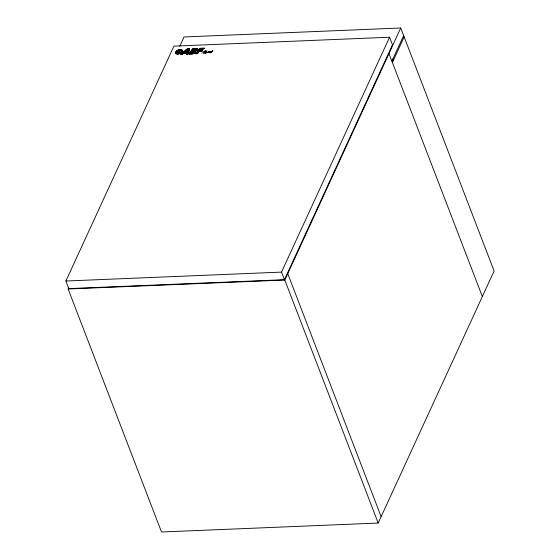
<?xml version="1.0" encoding="UTF-8"?>
<svg xmlns="http://www.w3.org/2000/svg" width="560" height="560" viewBox="0 0 560 560"><rect width="100%" height="100%" fill="white"/><g stroke="black" fill="none" stroke-linecap="round" stroke-linejoin="round"><path stroke-width="0.84" d="M201.831 53.081L202.398 52.766M65.891 281.015L173.915 46.137L389.564 37.233L392.483 44.821L284.452 279.699L68.803 288.61L65.891 281.015L281.533 272.104L389.564 37.233M179.774 46.249L184.051 36.953L400.729 28L494.109 271.005L378.189 523.047L161.511 532L68.124 288.995L68.775 287.574M378.189 523.047L284.802 280.042L400.729 28M391.881 61.166L403.641 35.595M392.385 62.468L404.145 36.897M206.031 51.415L206.458 51.163M212.352 50.82L212.926 50.491M210.077 52.794L210.455 52.577M178.801 50.022L179.837 49.434M181.685 50.918L182.259 50.589M203.595 53.011L203.966 52.801M209.062 51.534L209.496 51.282M179.928 49.84L180.656 49.427M195.636 53.844L198.772 52.059M189.476 54.096L191.345 53.032M205.695 51.135L206.08 50.918M176.862 50.652L178.472 49.742M176.302 51.198L179.305 49.504M176.008 51.597L177.107 50.974M179.445 49.882L180.271 49.413M175.728 52.213L176.428 51.814M175.679 52.465L176.323 52.101M177.541 51.415L179.277 50.435M180.313 49.847L180.957 49.49M175.672 52.703L176.281 52.36M177.324 51.772L179.704 50.421M180.621 49.903L181.237 49.56M175.707 52.913L176.281 52.591M177.198 52.066L178.451 51.366M179.326 50.862L180.061 50.449M180.887 49.987L181.468 49.658M175.763 53.109L176.33 52.787M177.149 52.325L178.234 51.716M179.62 50.932L180.306 50.547M181.111 50.085L181.678 49.77M175.868 53.277L176.421 52.969M177.17 52.542L178.122 52.01M179.732 51.1L180.474 50.68M181.286 50.218L181.846 49.903M175.98 53.445L176.533 53.137M177.254 52.731L178.087 52.255M179.858 51.254L180.579 50.848M181.44 50.358L181.993 50.05M176.141 53.585L176.687 53.277M177.394 52.878L178.143 52.451M181.552 50.526L182.105 50.218M176.309 53.725L176.869 53.403M177.597 52.99L178.346 52.57M181.636 50.715L182.203 50.393M176.519 53.83L177.093 53.508M179.137 52.353L179.592 52.094M176.743 53.935L177.366 53.585M178.255 53.081L180.033 52.073M181.671 51.149L182.287 50.806M177.03 54.005L177.674 53.641M178.766 53.018L180.033 52.311M181.615 51.415L182.273 51.044M177.331 54.061L178.059 53.655M181.503 51.709L182.21 51.303M177.716 54.075L178.549 53.606M181.293 52.052L182.112 51.59M178.164 54.054L179.298 53.41M180.838 52.542L181.93 51.926M186.711 49.224L187.453 48.804M178.724 53.963L181.636 52.318M185.871 49.931L187.894 48.783M179.613 53.69L181.083 52.864M185.031 50.631L188.328 48.769M184.191 51.338L188.769 48.748M183.351 52.038L189.21 48.734M182.511 52.745L189.553 48.769M181.671 53.452L186.956 50.463M187.579 50.113L189.483 49.035M180.831 54.152L186.207 51.114M187.495 50.386L189.42 49.301M180.698 54.46L185.465 51.765M187.411 50.666L189.35 49.567M181.139 54.439L185.262 52.108M187.32 50.946L189.28 49.84M181.573 54.425L185.703 52.094M187.236 51.226L189.217 50.106M182.014 54.404L183.239 53.711M184.205 53.165L186.137 52.073M187.152 51.499L189.147 50.372M184.639 53.151L186.578 52.059M187.068 51.779L189.084 50.638M185.08 53.13L189.014 50.911M192.584 48.895L193.158 48.566M185.521 53.116L188.944 51.177M192.297 49.287L193.599 48.552M185.955 53.095L188.881 51.443M192.01 49.672L194.033 48.531M186.396 53.074L188.811 51.716M191.73 50.064L194.474 48.517M186.62 53.179L188.741 51.982M191.443 50.456L194.915 48.496M186.536 53.459L188.678 52.248M191.156 50.848L195.349 48.475M186.452 53.739L188.608 52.514M190.869 51.24L193.9 49.525M194.033 49.448L195.769 48.468M186.368 54.012L188.538 52.787M190.589 51.632L193.62 49.917M194.474 49.434L196.182 48.468M186.403 54.222L188.475 53.053M190.302 52.017L193.34 50.302M194.894 49.427L196.56 48.482M186.837 54.208L188.405 53.319M190.015 52.409L193.06 50.687M195.216 49.476L196.875 48.538M187.278 54.187L188.335 53.585M189.728 52.801L193.431 50.708M195.398 49.602L197.113 48.629M187.719 54.166L188.272 53.858M189.448 53.193L193.9 50.673M195.447 49.805L197.302 48.755M189.161 53.585L192.199 51.87M192.619 51.625L194.502 50.568M195.265 50.134L197.428 48.916M188.874 53.977L191.912 52.255M193.06 51.611L197.484 49.112M189.035 54.117L191.632 52.647M193.466 51.611L197.477 49.343M193.788 51.66L197.386 49.63M189.91 54.075L191.793 53.018M193.977 51.786L197.134 50.001M199.353 48.748L200.179 48.279M190.351 54.061L192.234 52.997M194.012 51.989L195.426 51.191M199.066 49.133L200.62 48.258M190.792 54.04L192.752 52.934M193.865 52.304L195.608 51.317M198.779 49.525L201.054 48.244M191.226 54.026L195.769 51.457M198.499 49.917L201.495 48.223M191.667 54.005L195.839 51.646M198.212 50.309L201.936 48.209M192.129 53.97L195.839 51.877M197.925 50.701L202.37 48.188M192.612 53.935L195.776 52.143M197.638 51.093L200.753 49.329M200.907 49.245L202.811 48.167M193.158 53.851L195.566 52.493M197.358 51.485L200.473 49.721M201.341 49.231L203.252 48.153M194.012 53.599L195.027 53.025M197.071 51.87L200.2 50.106M201.782 49.21L203.686 48.132M196.784 52.262L200.004 50.449M202.223 49.196L204.127 48.118M196.497 52.654L200.438 50.428M202.657 49.175L204.379 48.202M196.217 53.046L200.879 50.407M203.098 49.154L204.092 48.594M195.93 53.438L199.052 51.674M199.395 51.478L201.32 50.393M199.836 51.457L201.761 50.372M196.056 53.823L198.492 52.451M200.277 51.443L202.195 50.358M196.497 53.809L198.212 52.836M200.711 51.422L202.636 50.337M196.931 53.788L197.925 53.228M201.152 51.401L202.475 50.652M201.593 51.387L202.195 51.044M203.903 51.688L205.177 50.967M203.539 52.129L204.316 51.681M205.212 51.177L205.716 50.897M203.315 52.71L203.791 52.444M205.954 51.219L206.325 51.009M203.392 52.899L203.784 52.675M205.933 51.688L206.465 51.387M203.91 53.06L204.351 52.815M205.681 52.066L206.346 51.688M204.372 53.032L206.087 52.066M205.051 53.109L205.401 52.906M207.907 51.954L208.453 51.646M207.62 52.346L208.313 51.954M207.333 52.738L207.956 52.388M209.363 51.59L209.748 51.373M209.251 51.884L209.776 51.583M208.964 52.276L209.594 51.919M208.677 52.668L209.3 52.318M210.308 51.744L211.225 51.233M209.958 52.171L210.658 51.779M211.26 51.436L211.659 51.212M209.832 52.479L210.329 52.192M211.603 51.471L212.688 50.862M209.867 52.689L210.252 52.472M211.75 51.618L212.401 51.254M211.449 52.024L212.107 51.646M210.532 52.766L211.82 52.038M177.884 53.06L178.787 52.556M205.856 53.116L206.752 52.612M210.994 52.731L211.533 52.43M203.364 52.451L203.938 52.136M175.826 51.926L176.624 51.485M205.261 53.221L205.639 53.011M208.201 51.562L208.593 51.338M391.748 60.34L393.393 60.277L392.889 58.975M68.124 288.995L284.802 280.042M388.962 53.571L482.349 296.576M287.742 273.651L381.129 516.656M281.533 272.104L284.452 279.699"/></g></svg>
